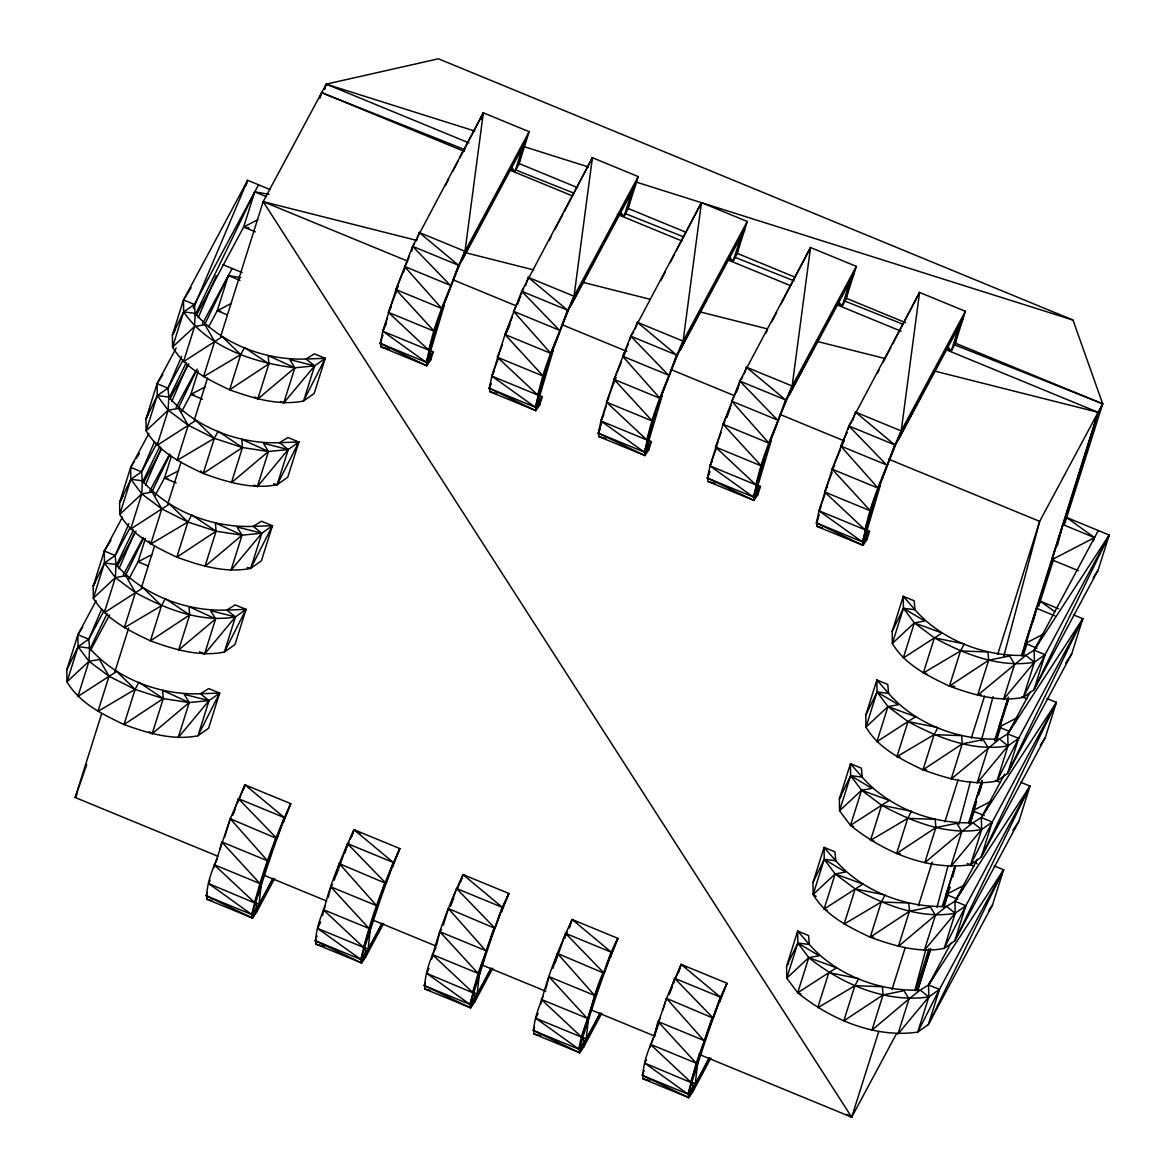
<?xml version="1.0" encoding="UTF-8"?>
<svg xmlns="http://www.w3.org/2000/svg" width="1176" height="1176" viewBox="0 0 1176 1176"><rect width="100%" height="100%" fill="white"/><g stroke="black" fill="none" stroke-linecap="round" stroke-linejoin="round"><path stroke-width="1.5" d="M213.782 867.726L230.261 818.761L244.946 784.804L290.751 803.664C275.316 839.693 263.836 877.37 251.796 914.546L252.517 918.074L206.711 899.214C206.241 885.631 211.415 871.328 217.163 859.024M207.285 892.569L205.991 895.686L252.517 918.074L256.427 912.458L259.073 904.079L261.91 878.531M322.503 915.678C329.03 885.969 341.452 857.422 354.005 829.697L399.811 848.558C384.376 884.587 372.88 922.263 360.856 959.44L361.561 962.968L315.771 944.107C315.124 931.039 320.431 917.353 325.458 905.344M317.005 935.905L315.05 940.58L361.561 962.968L365.486 957.352L368.132 948.988L370.558 927.085M431.739 959.057C438.854 929.995 450.511 901.816 463.065 874.606L508.87 893.466L501.344 912.385L502.328 907.357L508.87 893.466C492.509 929.216 482.498 967.363 469.915 1004.348L470.62 1007.861L424.815 989.016C424.462 974.919 429.71 960.057 436.031 947.4M425.403 982.372L424.11 985.488L470.62 1007.861L474.545 1002.261L477.191 993.882L479.823 970.156M540.798 1003.951C547.913 974.889 559.57 946.724 572.124 919.5L617.929 938.36C602.494 974.389 590.999 1012.066 578.974 1049.242L579.68 1052.77L533.875 1033.91C532.963 1021.312 538.667 1008.317 542.812 996.557M534.463 1027.265L533.169 1030.382L579.68 1052.77L583.605 1047.155L586.251 1038.79L588.882 1015.05M650.019 1047.331L666.498 998.365L681.183 964.408L726.989 983.268C711.553 1019.283 700.058 1056.974 688.034 1094.15L688.739 1097.664L642.934 1078.804C642.463 1065.236 647.653 1050.932 653.4 1038.628M644.169 1070.601L642.228 1075.29L688.739 1097.664L692.664 1092.048L695.31 1083.684L698.132 1058.135M481.219 119.511L483.336 112.822L412.644 246.357L395.959 289.59L382.832 331.235L380.23 343.348L380.936 346.876L426.741 365.736C430.504 325.752 450.82 288.635 464.99 251.326L483.336 112.822L529.141 131.683L518.837 164.317L515.044 171.402L509.958 169.3M591.337 161.068L592.395 157.716L521.703 291.266L505.019 334.499L491.891 376.129L489.275 388.256L489.995 391.77L535.8 410.63C539.563 370.646 559.879 333.528 574.035 296.234L592.395 157.716L638.2 176.576L627.896 209.225L624.103 216.296L619.017 214.208M699.867 207.637L701.455 202.625L630.762 336.16L614.078 379.392L600.951 421.023L598.334 433.15L599.054 436.678L644.86 455.538C648.623 415.554 668.938 378.422 683.094 341.128L701.455 202.625L747.26 221.485L736.955 254.119L733.163 261.204L728.076 259.102M808.926 252.546L810.514 247.519L739.822 381.068L723.137 424.301L710.01 465.931L707.393 478.059L708.114 481.572L753.919 500.432C757.682 460.448 777.997 423.331 792.154 386.022L810.514 247.519L856.319 266.379L846.014 299.013L842.222 306.098L837.136 304.011M918.515 295.764L919.573 292.427L848.881 425.962L832.196 469.195L819.055 510.825L816.453 522.952L817.173 526.481L862.978 545.326C866.741 505.357 887.057 468.224 901.213 430.93L919.573 292.427L965.378 311.287L955.074 343.921L951.281 350.992L946.195 348.904M237.758 802.047L238.405 798.695L284.21 817.555L283.225 822.583L290.751 803.664C274.317 839.223 260.455 876.296 251.796 914.546L205.991 895.686M411.659 251.385L412.644 246.357L414.584 243.594M346.817 846.94L347.464 843.604L393.269 862.449L392.284 867.476L399.811 848.558C383.376 884.117 369.514 921.205 360.856 959.44L315.05 940.58M521.041 294.617L523.643 288.502M630.101 339.511L630.762 336.16L633.688 332.014M738.837 386.081L739.822 381.068L742.747 376.923M673.657 983.327L674.318 979.975M848.219 429.314L848.881 425.962L851.806 421.816M518.837 164.317L522.703 147.132L519.983 149.528M627.896 209.225L631.762 192.026L624.103 216.296L620.531 212.253M736.955 254.119L740.821 236.935L733.163 261.204L729.59 257.162M846.014 299.013L849.88 281.828L842.222 306.098L838.65 302.056M955.074 343.921L958.94 326.722L951.281 350.992L947.709 346.949M193.57 307.98L247.636 180.31L270.201 189.601M220.03 848.896L221.735 841.928L267.54 860.788L270.024 857.451L276.066 837.621L238.405 798.695L232.774 814.836M328.251 897.288L330.794 886.836L332.455 884.602M436.458 945.666L439.839 931.73L441.514 929.51M545.943 988.825L548.898 976.624L594.703 995.484C603.332 977.183 607.727 956.353 617.929 938.36L610.403 957.279L611.388 952.251L572.124 919.5L568.993 927.379M952.722 876.884L955.456 866.359M978.667 794.947L982.313 780.908M1006.877 704.248L1008.244 698.985M1032.822 622.31L1036.468 608.271L1040.275 601.201L1058.576 608.742M1057.4 545.649L1062.869 524.584L1066.661 517.514L1109.203 535.021L1098.105 570.169L1033.954 689.812L1023.326 697.353C998.115 702.366 972.949 694.649 949.399 686.122C927.864 675.935 904.903 664.705 892.349 643.419L892.187 631.453L903.271 596.305L914.178 600.789L914.957 609.712C941.755 640.464 985.37 656.958 1025.795 655.341L1034.145 650.181L1109.203 535.021L1033.954 689.812L1045.052 654.664L1109.203 535.021M381.788 343.671L380.936 346.876L389.506 349.154M818.026 523.261L817.173 526.481L822.318 527.848M914.884 990.471L925.703 949.752M937.007 907.269L947.841 866.55M959.146 824.067L970.45 781.584M981.284 740.865L993.044 696.604M1003.878 655.885L1039.672 521.35L1102.691 403.824L1072.982 320.048L438.442 58.8L326.193 84.143L263.174 201.655L220.735 336.204M224.734 836.945L230.261 818.761L276.875 838.532L284.21 817.555L244.946 784.804L238.684 800.562M334.293 880.192L339.32 863.654L385.934 883.426L393.269 862.449L354.005 829.697L350.242 839.164M443.352 925.086L448.379 908.563L494.993 928.334L502.328 907.357L463.065 874.606L457.42 888.791M552.911 968.333L557.439 953.457L604.052 973.228L611.388 952.251L565.582 933.391L558.82 952.751M662.97 1009.934L666.498 998.365L713.112 1018.122L720.447 997.16L726.989 983.268L719.462 1002.173L720.447 997.16L681.183 964.408L676.171 977.021M930.598 948.826L917.456 990.912L930.716 949.003M943.74 906.755L949.767 887.468M969.48 824.347L976.595 801.562M979.873 791.036L982.607 782.275M995.749 740.189L1008.346 699.867M1022.032 656.032L1098.134 412.32L946.9 350.066M101.753 609.006L88.788 639.2L89.582 648.123C116.365 678.875 159.98 695.369 200.42 693.752L208.755 688.592L219.662 693.076L208.578 728.223L197.95 735.764C172.74 740.777 147.573 733.06 124.024 724.534C102.488 714.346 79.527 703.116 66.973 681.83L66.797 669.85L77.895 634.702L96.094 600.76M122.495 517.072L104.282 551.015L93.198 586.163L93.36 598.143C105.928 619.429 128.89 630.659 150.425 640.846C173.96 649.372 199.141 657.09 224.351 652.077L234.98 644.536L246.063 609.389L235.156 604.905L226.821 610.065C186.381 611.682 142.766 595.188 115.983 564.436L115.189 555.513L128.86 523.643M148.896 433.385L130.683 467.328L119.599 502.475L119.761 514.456C132.329 535.741 155.291 546.972 176.826 557.159C200.361 565.685 225.542 573.403 250.753 568.39L261.381 560.849L272.464 525.701L261.557 521.218L253.207 526.378C212.782 527.995 169.168 511.501 142.384 480.749L141.59 471.826L154.541 441.632M176.15 348.081L157.084 383.641L146 418.788L146.162 430.769C158.716 452.054 181.692 463.285 203.213 473.472C226.762 481.998 251.943 489.716 277.154 484.703L287.767 477.162L298.866 442.014L287.958 437.531L279.609 442.69C239.184 444.308 195.569 427.814 168.785 397.062L167.992 388.139L181.663 356.269M246.049 185.338L247.636 180.31L183.485 299.954L172.402 335.101L172.563 347.082C185.117 368.367 208.079 379.598 229.614 389.785C253.163 398.311 278.33 406.029 303.54 401.016L314.168 393.475L325.252 358.327L314.359 353.844L306.01 359.003C265.585 360.62 221.955 344.127 195.172 313.375L194.393 304.452L258.544 184.808M193.334 307.803L194.393 304.452L183.485 299.954L191.203 287.664M145.457 538.343L138.062 561.775L128.581 579.474M154.982 495.787L164.464 478.088L171.328 456.332M181.383 412.1L190.865 394.401L198.259 370.969M208.637 326.796L217.266 310.714L228.35 275.566L240.742 277.654M196.23 315.477L243.653 227.027L254.751 191.879L268.922 194.261M148.984 540.989L150.734 544.047L161.818 508.899L169.506 504.078L187.91 522.012L216.075 531.229L242.036 535.183L261.836 533.228L272.464 525.701L253.207 526.378L261.836 533.228L250.753 568.39L247.195 567.494M101.665 713.641L75.22 797.519L217.942 856.275M114.895 671.702L128.684 628.013M141.355 587.824L154.585 545.885M167.815 503.96L181.045 462.021M194.275 420.082L207.505 378.143M319.975 97.873L321.636 92.639L464.887 149.705M200.596 470.9L203.213 473.472L214.311 438.325L218.104 431.239L242.476 447.541L268.437 451.496L288.238 449.541L298.866 442.014L279.609 442.69L288.238 449.541L277.154 484.703L273.596 483.806M149.146 731.722L152.189 733.75L163.273 698.603L162.611 690.341L189.233 702.557L209.034 700.602L219.662 693.076L200.42 693.752L209.034 700.602L197.95 735.764L219.662 693.076M254.736 396.974L257.779 399.002L268.878 363.854L268.201 355.593L294.838 367.809L314.639 365.854L325.252 358.327L306.01 359.003L314.639 365.854L303.54 401.016L325.252 358.327M199.553 651.725L204.55 654.018L215.634 618.87L210.607 610.682L235.435 616.915L246.063 609.389L226.821 610.065L235.435 616.915L224.351 652.077L246.063 609.389M257.353 486.644L268.437 451.496L263.409 443.308L288.238 449.541L257.353 486.644L254.016 485.115M283.739 402.956L294.838 367.809L289.81 359.621L314.639 365.854L283.739 402.956L280.417 401.428M243.359 789.831L244.946 784.804L249.577 787.714M416.539 240.845L419.185 232.466L464.99 251.326L529.141 131.683L462.344 259.69L458.449 265.217L434.165 331.206L388.359 312.346L397.194 289.516M382.964 334.94L380.23 343.348L426.741 365.736L430.666 360.121L433.312 351.756L429.916 350.36M522.703 147.132L515.044 171.402L511.472 167.359M351.889 836.401L354.005 829.697L360.165 833.593M525.599 285.739L528.245 277.374L574.035 296.234L638.2 176.576L571.404 304.599L567.508 310.126L543.224 376.114L497.419 357.254L502.461 344.2M490.921 383.2L489.275 388.256L535.8 410.63L539.725 405.014L542.356 396.65L538.976 395.254M460.948 881.294L463.065 874.606L466.152 876.546M635.187 328.971L637.289 322.268L683.094 341.128L747.26 221.485L680.463 349.493L676.567 355.02L652.268 421.008L606.478 402.148L615.945 377.687M601.627 423.066L598.334 433.15L644.86 455.538L648.784 449.923L651.416 441.559L648.035 440.162M569.478 927.879L572.124 919.5L576.755 922.425M744.246 373.865L746.348 367.177L792.154 386.022L856.319 266.379L789.522 394.401L785.627 399.928L761.328 465.916L715.523 447.056L721.211 432.371M709.584 471.326L707.393 478.059L753.919 500.432L757.844 494.817L760.475 486.452L757.094 485.056M678.537 972.773L681.183 964.408L685.799 967.319M852.776 420.435L855.408 412.07L901.213 430.93L965.378 311.287L898.582 439.295L894.686 444.822L870.387 510.81L824.582 491.95L832.167 472.385M819.202 514.544L816.453 522.952L862.978 545.326L866.903 539.725L869.534 531.346L866.153 529.95M977.359 859.435L954.941 901.242L955.221 913.267L944.137 948.415L965.849 905.726L1030 786.082L1018.916 821.23L954.765 940.873L944.137 948.415C918.926 953.427 893.745 945.71 870.211 937.184C848.675 926.997 825.714 915.766 813.145 894.48L812.983 882.514L824.067 847.367L834.975 851.85L835.768 860.773C862.552 891.526 906.167 908.019 946.607 906.402L954.941 901.242L1030 786.082L1020.65 782.231M1030.161 692.061L1007.744 733.868L1008.023 745.893L996.939 781.04L1018.651 738.352L1082.802 618.708L1071.718 653.856L1007.553 773.499L996.939 781.04C971.729 786.053 946.548 778.336 922.998 769.81C901.477 759.622 878.501 748.392 865.948 727.106L865.786 715.14L876.87 679.993L887.777 684.476L888.571 693.399C915.354 724.151 958.969 740.645 999.394 739.028L1007.744 733.868L1082.802 618.708L1073.453 614.857M816.203 896.303L813.145 894.48L824.244 859.333L824.067 847.367L835.768 860.773L824.244 859.333L812.983 882.514M950.958 943.123L928.54 984.929L928.82 996.954L917.736 1032.102L939.448 989.413L1003.598 869.77L992.515 904.917L928.364 1024.561L917.736 1032.102C874.606 1038.349 830.844 1019.416 797.681 992.764L808.779 957.617L797.842 943.02L797.681 931.054L808.573 935.537L809.367 944.46C836.151 975.213 879.766 991.706 920.205 990.089L928.54 984.929L1003.598 869.77L994.249 865.918M827.345 910.268L824.082 909.077L835.166 873.93L824.244 859.333L845.573 872.092L835.166 873.93L813.145 894.48M1004.627 774.131L981.343 817.555L981.622 829.58L970.538 864.727L992.25 822.039L1056.401 702.395L1045.317 737.543L981.166 857.186L970.538 864.727C927.394 870.975 883.646 852.041 850.483 825.39L861.567 790.243L850.645 775.645L850.468 763.68L861.376 768.163L862.17 777.086C888.953 807.838 932.568 824.332 972.993 822.715L981.343 817.555L1056.401 702.395L1047.052 698.544M874.033 841.09L870.519 840.384L881.603 805.237L889.291 800.415L861.567 790.243L839.546 810.793L850.483 825.39L853.747 826.581M900.434 757.403L896.92 756.697L908.004 721.549L915.692 716.728L887.968 706.555L877.031 691.958L876.87 679.993L888.571 693.399L877.031 691.958L865.786 715.14M926.835 673.716L923.322 673.01L934.405 637.862L942.079 633.041L914.369 622.868L903.433 608.271L903.271 596.305L914.957 609.712L903.433 608.271L892.187 631.453M873.871 937.316L870.211 937.184L881.294 902.036L885.087 894.951L855.202 888.924L835.166 873.93L862.89 884.102L824.082 909.077M900.272 853.629L896.612 853.497L907.696 818.349L911.488 811.264L881.603 805.237L861.567 790.243L871.96 788.405L850.645 775.645L839.385 798.827L839.546 810.793L850.645 775.645L862.17 777.086L850.468 763.68L839.385 798.827L841.472 795.902M926.673 769.942L922.998 769.81L934.097 734.662L937.889 727.577L908.004 721.549L887.968 706.555L865.948 727.106L877.031 691.958L898.361 704.718L887.968 706.555L876.884 741.703L908.004 721.549C938.272 737.94 973.022 751.964 1008.023 745.893L1018.651 738.352L1007.744 733.868L1011.683 727.679M954.897 686.314L949.399 686.122L960.498 650.975L964.291 643.889L934.405 637.862L914.369 622.868L892.349 643.419L903.433 608.271L924.762 621.031L914.369 622.868L903.286 658.016L934.405 637.862C964.673 654.253 999.424 668.277 1034.424 662.206L1045.052 654.664L1034.145 650.181L1098.296 530.538M981.063 694.649L977.579 695.354L988.663 660.206L987.987 651.945L960.498 650.975L923.322 673.01M698.794 1054.24L851.703 1117.2L878.722 1031.572M891.952 989.648L905.182 947.709M918.412 905.77L932.186 862.082M944.857 821.892L958.087 779.953M971.317 738.028L984.547 696.089M997.777 654.15L1039.672 521.35L888.453 459.096M915.678 990.707L928.908 948.767M942.138 906.828L954.824 866.638M968.598 822.95L981.828 781.011M994.499 740.821L1008.288 697.148M1021.518 655.208L1098.134 412.32L934.347 370.999M955.162 866.036L946.195 894.495L957.837 899.287M982.092 780.673L972.581 810.808L984.238 815.6M1007.964 698.662L998.983 727.121L1008.979 731.222M943.946 907.063L947.797 894.833M970.391 823.2L974.257 810.955M996.307 741.071L1000.717 727.091M1023.311 655.444L1027.177 643.213M1038.687 606.213L1053.622 559.335M1064.559 524.202L1102.691 403.824L954.868 342.966M934.464 975.639L928.54 984.929L939.448 989.413L928.364 1024.561L1003.598 869.77M962.821 888.85L954.941 901.242L965.849 905.726L954.765 940.873L1030 786.082M987.252 808.265L981.343 817.555L992.25 822.039L981.166 857.186L1056.401 702.395M1018.651 738.352L1007.553 773.499L1082.802 618.708M1093.445 540.96L1094.503 537.608L1066.661 517.514M659.31 1021.65L654.15 1037.203L657.957 1021.532L660.456 1018.195M86.715 764.606L75.22 797.519L76.94 794.3M319.813 97.828L321.636 92.639L464.358 151.395M340.129 864.566L347.464 843.604L385.125 882.514C377.393 904.226 371.322 925.938 363.457 947.327L365.413 948.517L365.457 952.531L361.561 962.968L381.921 923.263M424.11 985.488L469.915 1004.348L478.044 973.346L502.328 907.357L456.523 888.497L450.32 906.24L453.642 898.302M668.997 994.426L674.642 978.3L720.447 997.16L696.163 1063.148L688.034 1094.15L642.228 1075.29M387.492 318.255L382.832 331.235L426.021 362.208L430.578 351.286L444.263 305.113L441.764 308.45L395.959 289.59L409.513 255.898M498.301 358.283L491.891 376.129L535.08 407.116L539.637 396.18L553.323 350.022L550.824 353.359L505.019 334.499L512.369 317.005M606.184 406.426L600.951 421.023L644.139 452.01L648.696 441.088L662.382 394.915L659.883 398.252L614.078 379.392L621.428 361.899M716.992 446.468L710.01 465.931L753.199 496.904L757.756 485.982L771.441 439.809L768.942 443.161L723.137 424.301L731.149 405.22M824.89 494.611L819.055 510.825L862.258 541.813L866.815 530.89L880.501 484.718L878.002 488.055L832.196 469.195L840.208 450.114M403.441 272.494L405.308 267.334M508.135 329.442L510.002 324.282M336.395 874.885L339.511 866.286M726.886 417.524L729.987 408.91M555.131 962.968L558.247 954.368L557.439 953.457L594.703 995.484C590.969 1013.874 581.37 1030.367 578.974 1049.242L533.169 1030.382M207.814 896.23L206.711 899.214L211.856 900.581M232.98 814.88L234.891 810.102M517.543 304.261L519.439 299.468M347.111 847.043L348.993 842.31M344.583 853.408L346.479 848.616M625.323 352.344L623.427 357.136L622.604 356.225L628.337 344.2M736.294 392.461L738.205 387.683M567.111 932.112L564.598 938.419L565.582 933.391L603.244 972.317C593.659 993.235 589.779 1016.093 581.576 1037.114L583.516 1038.32L583.575 1042.333L579.68 1052.77L600.039 1013.05M842.178 445.337L844.074 440.559M669.217 994.484L672.393 986.517M381.524 340.231L380.23 343.348L426.021 362.208L433.15 340.349L428.637 350.081L382.832 331.235L386.595 323.106M491.23 383.567L489.275 388.256L535.08 407.116L542.21 385.243L537.697 394.989L491.891 376.129L494.14 371.263M600.289 428.476L598.334 433.15L644.139 452.01L651.269 430.137L646.756 439.883L600.951 421.023L603.95 414.54M709.995 471.811L707.393 478.059L753.199 496.904L760.328 475.045L755.8 484.791L710.01 465.931L712.259 461.051M817.761 519.836L816.453 522.952L862.258 541.813L869.387 519.939L864.86 529.685L819.055 510.825L821.318 505.959M198.215 317.682L216.208 275.743M171.814 401.369L187.645 364.457M145.412 485.056L161.244 448.144M119.011 568.743L134.123 533.507M1098.899 412.159L1102.691 403.824L954.324 344.715M273.141 878.648L259.073 904.079L251.796 914.546L208.593 883.558L210.107 880.31M382.185 923.557L368.132 948.988L360.856 959.44L317.652 928.467L320.666 921.969M491.245 968.451L477.191 993.882L469.915 1004.348L426.712 973.361L428.975 968.495M600.304 1013.345L586.251 1038.79L578.974 1049.242L535.771 1018.269L538.035 1013.389M709.363 1058.253L695.31 1083.684L688.034 1094.15L644.83 1063.163L646.33 1059.914M464.99 251.326C456.097 269.863 450.805 289.855 441.764 308.45L404.485 266.423L450.29 285.283L412.644 246.357L458.449 265.217L419.185 232.466M272.876 878.354L252.517 918.074L256.397 907.622L256.353 903.624L208.593 883.558M574.035 296.234C565.156 314.756 559.864 334.748 550.824 353.359L513.544 311.317L520.718 296.293M683.094 341.128C674.215 359.665 668.923 379.642 659.883 398.252L622.604 356.225L668.409 375.085L630.762 336.16L676.567 355.02L637.289 322.268M490.98 968.157L470.62 1007.861L474.516 997.424L474.457 993.426L426.712 973.361M792.154 386.022C783.275 404.559 777.983 424.551 768.942 443.161L731.663 401.119L738.116 387.595M901.213 430.93C892.334 449.467 887.042 469.445 878.002 488.055L840.722 446.027L847.176 432.489M709.099 1057.959L688.739 1097.664L692.635 1087.227L692.576 1083.214L644.83 1063.163M195.216 314.977L254.751 191.879L266.393 196.686M168.815 398.664L186.278 362.561M204.536 324.811L228.35 275.566L240.007 280.373M142.414 482.351L159.877 446.248M178.135 408.498L197.186 369.102M116.012 566.038L133.476 529.935M151.733 492.185L169.991 454.436M89.611 649.725L107.075 613.622M125.332 575.872L143.59 538.123M66.797 669.85L78.057 646.682L77.895 634.702L82.717 627.029M277.154 484.703L298.866 442.014L296.764 444.94M250.753 568.39L272.464 525.701M1045.052 654.664L1023.326 697.353L1034.424 662.206L1034.145 650.181L1039.07 642.434M445.292 185.749L448.673 179.267M452.892 171.152L457.964 161.435M459.654 158.201L483.336 112.822M549.265 240.36L550.956 237.126M555.19 229.026L562.804 214.444M564.495 211.195L592.395 157.716M660.868 280.402L665.087 272.303M670.173 262.586L674.392 254.472M676.082 251.238L701.455 202.625M765.694 333.411L767.384 330.162M771.618 322.062L776.689 312.346M780.923 304.246L810.514 247.519M877.296 373.439L878.987 370.205M883.205 362.105L890.82 347.523M892.51 344.274L919.573 292.427M175.004 330.25L172.402 335.101L183.647 311.934L183.485 299.954M147.735 415.554L146 418.788L157.246 395.621L157.084 383.641L162.876 374.424M203.213 473.472L242.476 447.541L241.815 439.28L268.437 451.496L231.393 482.689L242.476 447.541L214.311 438.325L188.219 425.212L178.576 408.381L168.183 410.218L146.162 430.769L157.246 395.621L167.992 388.139L182.648 360.797M202.478 323.812L232.142 268.495M169.844 399.164L188.807 363.781M123.068 496.007L119.599 502.475L130.845 479.308L130.683 467.328L134.549 461.183M150.734 544.047L187.91 522.012L191.703 514.926L216.075 531.229L204.991 566.376L242.036 535.183L237.008 526.995L261.836 533.228L230.952 570.331L242.036 535.183L215.414 522.967L216.075 531.229L176.826 557.159L187.91 522.012L161.818 508.899L152.174 492.068L141.781 493.905L119.761 514.456L130.845 479.308L141.59 471.826L157.114 442.882M176.077 407.499L195.907 370.514M143.443 482.851L161.538 449.085M94.933 582.928L93.198 586.163L104.458 562.995L104.282 551.015L111.044 540.269M204.55 654.018L235.435 616.915C200.434 623.001 165.698 608.977 135.416 592.586L125.788 575.755L115.38 577.592L93.36 598.143L104.458 562.995L115.189 555.513L129.845 528.171M149.69 491.186L169.52 454.201M117.041 566.538L136.004 531.155M152.189 733.75L189.233 702.557L184.206 694.369L209.034 700.602L178.149 737.705L189.233 702.557L163.273 698.603L135.108 689.386L109.03 676.274L99.387 659.442L88.994 661.279L66.973 681.83L78.057 646.682L88.788 639.2L104.311 610.256M123.289 574.873L143.119 537.888M90.64 650.225L109.603 614.842M391.387 306.686L388.359 312.346L428.637 350.081L437.957 324.135L434.165 331.206L395.959 289.59L398.458 286.253M462.344 259.69L526.495 140.047M498.933 354.417L497.419 357.254L537.697 394.989L547.016 369.029L543.224 376.114L505.019 334.499L507.517 331.162M571.404 304.599L635.555 184.955M256.427 912.458L274.64 878.501M608.742 397.9L606.478 402.148L646.756 439.883L656.076 413.937L652.268 421.008L614.078 379.392L615.739 377.173M680.463 349.493L744.614 229.849M365.486 957.352L383.699 923.395M717.801 442.808L715.523 447.056L755.8 484.791L765.135 458.831L761.328 465.916L723.137 424.301L724.798 422.066M789.522 394.401L853.673 274.743M474.545 1002.261L492.759 968.304M825.346 490.539L827.625 486.291M898.582 439.295L962.732 319.651M583.605 1047.155L601.818 1013.197M692.664 1092.048L710.877 1058.106M1053.299 556.909L1051.785 559.747L1078.421 570.698M1026.898 640.597L1025.384 643.434L1037.041 648.226M1001.261 722.872L998.983 727.121L1017.975 717.286M975.624 805.134L972.581 810.808L991.574 800.974M949.987 887.41L946.195 894.495L963.585 885.469M846.985 1114.378L851.703 1117.2L896.421 1033.822M136.475 458.111L139.371 453.51M1013.653 724.578L1015.623 721.476M1093.107 577.842L1098.105 570.169M1065.706 663.073L1071.718 653.856M1040.304 745.216L1045.317 737.543M1012.903 830.447L1018.916 821.23M988.516 911.062L992.515 904.917M788.684 963.276L786.582 966.202L786.759 978.167L797.681 992.764L800.944 993.955M834.695 465.858L832.196 469.195L870.387 510.81L874.194 503.725L864.86 529.685L824.582 491.95M433.312 351.756L430.636 355.299L426.741 365.736L430.578 351.286L430.666 360.121M542.356 396.65L539.696 400.193L535.8 410.63L539.637 396.18L539.725 405.014M651.416 441.559L648.755 445.087L644.86 455.538L648.696 441.088L648.784 449.923M760.475 486.452L757.814 489.995L753.919 500.432L757.756 485.982L757.844 494.817M869.534 531.346L866.874 534.889L862.978 545.326L866.815 530.89L866.903 539.725M257.779 399.002L294.838 367.809C253.575 362.634 208.123 347.64 183.647 311.934L194.393 304.452M977.579 695.354L1025.795 655.341L1034.424 662.206L1003.54 699.294L1014.623 664.146L1009.596 655.958L988.663 660.206L949.399 686.122M992.25 822.039L981.622 829.58L950.737 866.668L961.821 831.52L972.993 822.715L981.622 829.58C946.621 835.651 911.885 821.627 881.603 805.237L850.483 825.39M965.849 905.726L955.221 913.267L924.336 950.355L935.42 915.207L946.607 906.402L955.221 913.267C920.22 919.338 885.484 905.314 855.202 888.924L844.118 924.071L881.294 902.036L908.798 903.006L909.46 911.253L898.376 946.415L935.42 915.207L930.392 907.019L909.46 911.253L870.211 937.184M939.448 989.413L928.82 996.954L897.935 1034.042L909.019 998.894L920.205 990.089L928.82 996.954C885.69 1003.187 841.928 984.268 808.779 957.617L786.759 978.167L797.842 943.02L809.367 944.46L797.681 931.054L786.582 966.202L797.842 943.02L819.172 955.779L808.779 957.617L836.489 967.789L797.681 992.764M922.998 769.81L962.262 743.879L983.195 739.645L988.222 747.833L977.138 782.981L1008.023 745.893L999.394 739.028L951.178 779.041L962.262 743.879L961.6 735.632L934.097 734.662L896.92 756.697M896.612 853.497L935.861 827.566L956.794 823.332L961.821 831.52L924.777 862.728L935.861 827.566L935.199 819.319L907.696 818.349L870.519 840.384M255.31 231.834L243.653 227.027L257.897 219.662M227.247 314.83L217.266 310.714L231.496 303.349M202.507 399.208L190.865 394.401L205.094 387.036M176.121 482.895L164.464 478.088L178.708 470.709M152.307 554.396L138.062 561.775L148.058 565.891M1044.361 633.599L1025.384 643.434L1036.468 608.271L1054.784 615.812M243.653 227.027L248.974 227.924M217.266 310.714L220.809 311.317M190.865 394.401L194.407 395.004M164.464 478.088L168.006 478.691M851.703 1117.2L263.174 201.655L416.275 240.286M464.344 252.414L533.772 269.936M581.841 282.064L649.49 299.13M701.131 312.154L767.002 328.78M816.85 341.349L884.499 358.415M489.995 391.77L496.86 393.607M599.054 436.678L605.919 438.501M708.114 481.572L714.979 483.395M315.771 944.107L324.341 946.386M424.815 989.016L429.96 990.383M533.875 1033.91L540.74 1035.733M642.934 1078.804L649.799 1080.641M474.854 131.095L326.193 84.143L324.517 89.376L326.193 84.143L468.915 142.899M523.82 146.574L588.529 167.007M635.746 181.927L1072.982 320.048M516.043 170.094L574.02 193.187M625.191 213.576L683.168 236.685M734.324 257.059L794.02 280.844M843.471 300.541L903.153 324.326M518.19 163.185L577.651 187.675M626.926 207.961L686.402 232.436M737.381 253.428L795.138 277.213M846.117 298.19L905.593 322.68M510.237 170.285L571.404 195.466M617.282 214.355L681.845 240.933M727.724 259.822L790.595 285.709M836.459 304.599L901.037 331.176M263.174 201.655L407.602 261.116M453.48 280.006L516.337 305.892M562.216 324.782L626.779 351.359M670.967 369.543L733.824 395.43M779.703 414.32L844.265 440.897M731.663 401.119L777.468 419.979L739.822 381.068L785.627 399.928L746.348 367.177M222.793 264.644L242.138 272.597M1021.723 696.765L1026.722 698.823M157.084 383.641L167.992 388.139M995.322 780.452L1000.32 782.51M130.683 467.328L141.59 471.826M967.26 863.449L973.919 866.197M104.282 551.015L115.189 555.513M77.895 634.702L88.788 639.2M263.821 875.164L326.678 901.037M372.557 919.926L435.429 945.813M481.307 964.702L545.87 991.28M591.749 1010.169L654.606 1036.056M255.677 902.683L259.073 904.079M364.736 947.591L368.132 948.988M473.796 992.485L477.191 993.882M582.855 1037.394L586.251 1038.79M691.914 1082.287L695.31 1083.684M317.652 928.467L363.457 947.327L323.179 909.592L368.985 928.452L330.794 886.836L376.585 905.682L339.32 863.654M535.771 1018.269L581.576 1037.114L541.298 999.394L587.103 1018.24L548.898 976.624M1040.275 601.201L1054.916 611.785M974.257 861.788L977.183 863.89M855.408 412.07L894.686 444.822L848.881 425.962L886.528 464.887L840.722 446.027L841.546 446.939M528.245 277.374L567.508 310.126L521.703 291.266L559.35 330.177L513.544 311.317L514.368 312.228M674.642 978.3L712.303 1017.211C704.556 1038.922 698.5 1060.634 690.635 1082.023L650.357 1044.288L696.163 1063.148L657.957 1021.532L703.762 1040.392L666.498 998.365L667.306 999.277M456.523 888.497L494.185 927.423C486.438 949.12 480.381 970.832 472.517 992.221L432.239 954.486L478.044 973.346L439.839 931.73L485.644 950.59L448.379 908.563M221.735 841.928L259.925 883.543L258.911 892.672L254.398 902.418L214.12 864.683L259.925 883.543L263.718 876.458L267.54 860.788L230.261 818.761L231.069 819.672M89.582 648.123L88.994 661.279L77.895 696.427L116.703 671.452L135.108 689.386L124.024 724.534L163.273 698.603L138.9 682.3L135.108 689.386L97.931 711.421L109.03 676.274L88.994 661.279L78.057 646.682L89.582 648.123M115.983 564.436L115.38 577.592L104.297 612.74L143.105 587.765L161.509 605.699L150.425 640.846L189.674 614.916L189.013 606.654L215.634 618.87L178.59 650.063L189.674 614.916L165.302 598.613L161.509 605.699L124.333 627.734L135.416 592.586L115.38 577.592L104.458 562.995L115.983 564.436M142.384 480.749L141.781 493.905L130.698 529.053L161.818 508.899L141.781 493.905L130.845 479.308L142.384 480.749M168.785 397.062L168.183 410.218L157.099 445.366L195.907 420.391L214.311 438.325L177.135 460.36L188.219 425.212L168.183 410.218L157.246 395.621L168.785 397.062M195.172 313.375L194.584 326.531L183.5 361.679L222.293 336.704L240.713 354.637L229.614 389.785L268.878 363.854L244.505 347.552L240.713 354.637L203.536 376.673L214.62 341.525L204.977 324.694L194.584 326.531L172.563 347.082L183.647 311.934L195.172 313.375M828.815 972.611L817.717 1007.758L854.893 985.723L858.686 978.638L828.815 972.611M854.893 985.723L843.809 1020.871L883.058 994.94L903.991 990.707L909.019 998.894L871.975 1030.102L883.058 994.94L882.397 986.693L854.893 985.723M1062.869 524.584L1051.785 559.747L1094.503 537.608L1062.869 524.584"/></g></svg>
